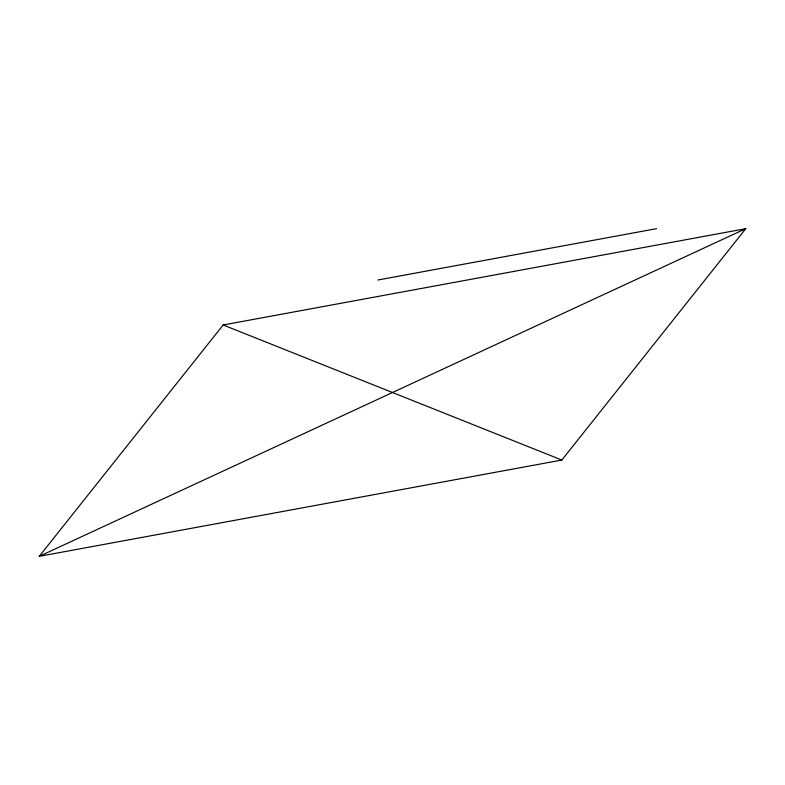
<?xml version="1.0" encoding="UTF-8"?>
<svg xmlns="http://www.w3.org/2000/svg" width="785" height="785" viewBox="0 0 785 785"><rect width="100%" height="100%" fill="white"/><g stroke="black" fill="none" stroke-linecap="round" stroke-linejoin="round"><path stroke-width="1.18" d="M39.25 556.339L223.156 324.98L745.75 228.68L561.844 460.039L39.25 556.339L745.75 228.68M377.84 280.019L656.554 228.661M223.156 324.98L561.844 460.039"/></g></svg>
